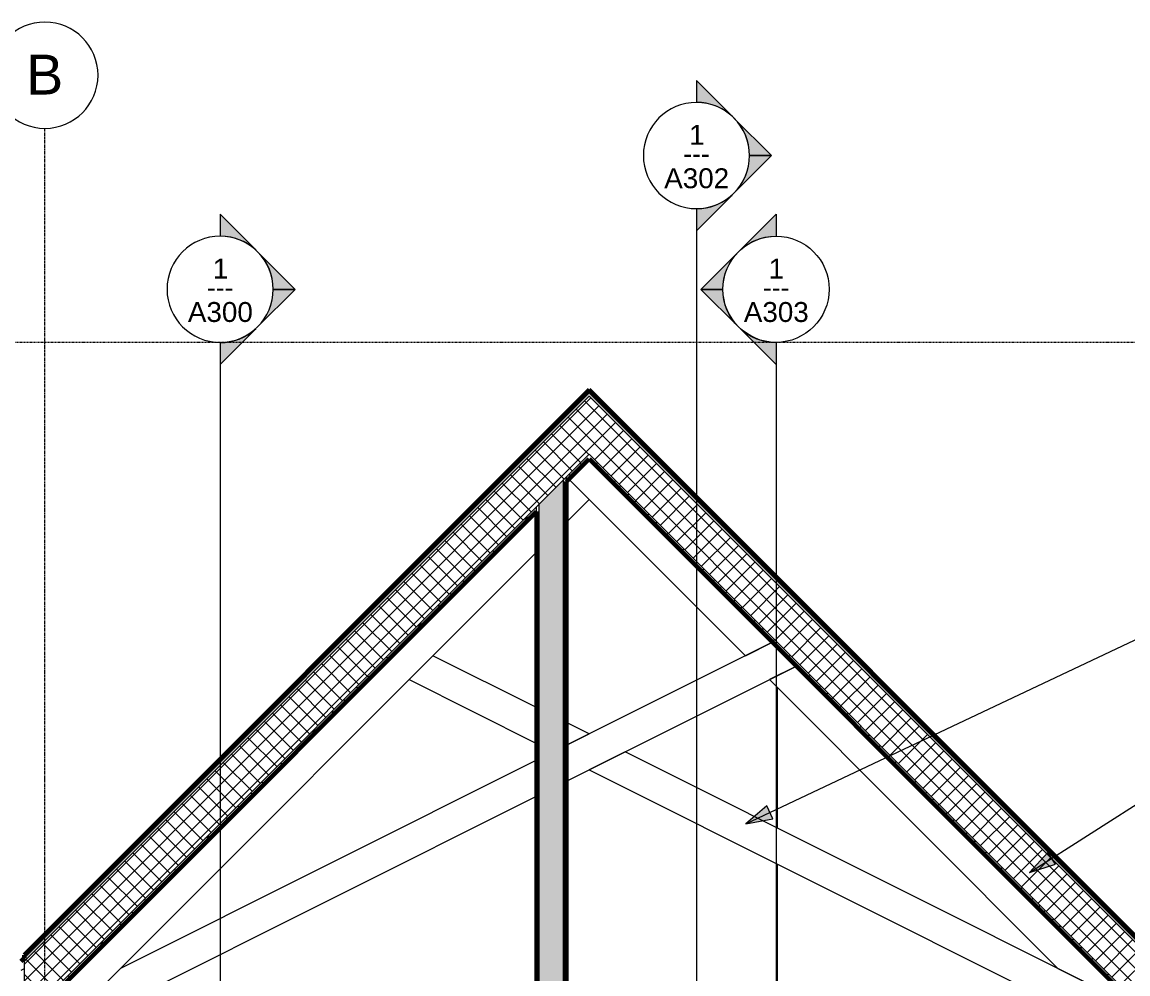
# Model space of a CAD drawing. Header units: inches. Extents: x -9046 to -7171, y -279 to 479.
# Drawn here: x -7554.7 to -7304.7, y 263.1 to 478.1 of the extents above; entities that cross this region are included whole.
import ezdxf

# ---------------------------------------------------------------- set-up
doc = ezdxf.new("R2010")
doc.units = ezdxf.units.IN
doc.header["$MEASUREMENT"] = 0
doc.linetypes.add('Aligning Line 1_8_', pattern=[0.25, 0.125, -0.125])
doc.linetypes.add('Grid Line 1_2_', pattern=[0.875, 0.5, -0.125, 0.125, -0.125])
for name, color, linetype, lineweight in [('A-ROOF', 132, 'Continuous', 18), ('A-ROOF-1', 132, 'Continuous', 60), ('A-ROOF-PATT-1', 132, 'Continuous', 9), ('A-WALL', 113, 'Continuous', 18), ('A-WALL-PATT-1', 111, 'Continuous', 9), ('G-ANNO-SYMB', 111, 'Aligning Line 1_8_', 9), ('G-ANNO-SYMB-1', 111, 'Continuous', 9), ('G-ANNO-TEXT', 231, 'Continuous', 9), ('I-WALL', 2, 'Continuous', 18), ('I-WALL-1', 2, 'Continuous', 60), ('S-BEAM', 12, 'Continuous', 9), ('S-GRID-1', 1, 'Grid Line 1_2_', 9), ('S-GRID-IDEN', 1, 'Continuous', 9)]:
    doc.layers.add(name, color=color, linetype=linetype, lineweight=lineweight)
doc.styles.add('Arial', font='arial.ttf', dxfattribs={"height": 9})
doc.styles.add('Arial_1', font='arial.ttf', dxfattribs={"height": 4.5})
doc.styles.add('Century Gothic', font='ufonts.com_century-gothic.ttf', dxfattribs={"height": 4.5})
pattern_1 = [(0, (-7549.7363, 124.937), (15.36, 3.84), [0.634, -10.886, 0.634, -10.886, -61.44]), (0, (-7549.7363, 124.937), (15.36, 3.84), [-23.04, 0.634, -22.406, 0.634, -10.886, -26.88]), (0, (-7549.7363, 124.937), (15.36, 3.84), [-57.6, 0.634, -7.046, 0.634, -18.566]), (120, (-7543.9763, 126.857), (-11.00554, 11.38215), [0.634, -10.886, 0.634, -10.886, -61.44]), (120, (-7543.9763, 126.857), (-11.00554, 11.38215), [-23.04, 0.634, -22.406, 0.634, -10.886, -26.88]), (120, (-7543.9763, 126.857), (-11.00554, 11.38215), [-57.6, 0.634, -7.046, 0.634, -18.566]), (240, (-7542.0563, 134.537), (-4.35446, -15.22215), [0.634, -10.886, 0.634, -10.886, -61.44]), (240, (-7542.0563, 134.537), (-4.35446, -15.22215), [-23.04, 0.634, -22.406, 0.634, -10.886, -26.88]), (240, (-7542.0563, 134.537), (-4.35446, -15.22215), [-57.6, 0.634, -7.046, 0.634, -18.566])]

# ---------------------------------------------------------------- blocks, each defined once
blk = doc.blocks.new('Truss - Truss-2014843-BUILDING SECTION - EAST_WEST - LOOKING NORTH')
at = {"layer": 'S-BEAM'}
for p, q in [((8749.6, 370.32), (8745, 374.92)), ((8745, 374.92), (8784.92, 335)), ((8744.44, 365.17), (8749.6, 370.32)), ((8629.38, 250.1), (8737.69, 358.42)), ((8791.05, 338.06), (8744.44, 314.76)), ((8784.92, 335), (8791.05, 338.06)), ((8714.28, 335), (8708.88, 329.6)), ((8737.69, 323.29), (8714.28, 335)), ((8744.44, 306.66), (8796.45, 332.66)), ((8796.45, 332.66), (8790.33, 329.6)), ((8708.88, 329.6), (8737.69, 315.19)), ((8790.33, 329.6), (8855.56, 264.36)), ((8749.6, 317.34), (8744.44, 319.92)), ((8744.44, 314.76), (8749.6, 317.34)), ((8757.71, 313.29), (8749.6, 309.23)), ((8869.82, 257.23), (8757.71, 313.29)), ((8737.69, 311.39), (8643.64, 264.36)), ((8749.6, 309.23), (8869.82, 249.12)), ((8629.38, 249.12), (8737.69, 303.28)), ((8643.64, 264.36), (8629.38, 250.1)), ((8855.56, 264.36), (8869.82, 257.23))]:
    blk.add_line(p, q, dxfattribs=at)
blk = doc.blocks.new('Grid - Grid Head - Circle-50561-BUILDING SECTION - EAST_WEST - LOOKING NORTH')
at = {"layer": 'S-GRID-IDEN'}
for start, end in [(0, 180), (180, 360)]:
    blk.add_arc((8434.57, 466.14), 12, start, end, dxfattribs=at)
blk = doc.blocks.new('Section - Section Head - Filled-22785-BUILDING SECTION - EAST_WEST - LOOKING NORTH')
at = {"layer": 'G-ANNO-SYMB-1'}
h = blk.add_hatch(color=256, dxfattribs=at)
edge = h.paths.add_edge_path(flags=0)
edge.add_arc((8666.17, 417.77), 12.02, 47.9216, 90)
edge.add_line((8666.17, 429.79), (8666.17, 434.74))
edge.add_line((8666.17, 434.74), (8674.22, 426.69))
h = blk.add_hatch(color=256, dxfattribs=at)
edge = h.paths.add_edge_path(flags=0)
edge.add_line((8674.65, 426.26), (8683.14, 417.77))
edge.add_line((8683.14, 417.77), (8678.17, 417.77))
edge.add_arc((8666.17, 417.77), 12, 360, 405)
h = blk.add_hatch(color=256, dxfattribs=at)
edge = h.paths.add_edge_path(flags=0)
edge.add_arc((8666.17, 417.77), 12, 315, 360)
edge.add_line((8678.17, 417.77), (8683.14, 417.77))
edge.add_line((8683.14, 417.77), (8674.65, 409.28))
h = blk.add_hatch(color=256, dxfattribs=at)
edge = h.paths.add_edge_path(flags=0)
edge.add_line((8674.22, 408.85), (8666.17, 400.8))
edge.add_line((8666.17, 400.8), (8666.17, 405.75))
edge.add_arc((8666.17, 417.77), 12.02, 270, 312.0784)
for p, q in [((8674.22, 426.69), (8666.17, 434.74)), ((8666.17, 434.74), (8666.17, 429.79)), ((8683.14, 417.77), (8674.65, 426.26)), ((8674.65, 409.28), (8683.14, 417.77)), ((8678.17, 417.77), (8683.14, 417.77)), ((8683.14, 417.77), (8678.17, 417.77)), ((8666.17, 400.8), (8674.22, 408.85)), ((8666.17, 405.75), (8666.17, 400.8))]:
    blk.add_line(p, q, dxfattribs=at)
for centre, radius, start, end in [((8666.17, 417.79), 12, 90, 270), ((8666.17, 417.79), 12, 270, 90), ((8666.17, 417.77), 12.02, 47.9216, 90), ((8666.17, 417.77), 12, 360, 45), ((8666.17, 417.77), 12, 315, 360), ((8666.17, 417.77), 12.02, 270, 312.0784)]:
    blk.add_arc(centre, radius, start, end, dxfattribs=at)

msp = doc.modelspace()

# ---------------------------------------------------------------- hatches: boundary and pattern name
at = {"layer": 'A-ROOF-PATT-1'}
h = msp.add_hatch(dxfattribs=at)
h.set_pattern_fill('FP_32', color=256, style=0, pattern_type=2)
h.set_pattern_definition([(0, (-7549.7363, 124.937), (0, 2.399), []), (315, (-7549.7363, 124.937), (2.398506, 0), [3.393, -3.393]), (45, (-7549.7363, 124.937), (2.398506, 0), [3.393, -3.393])])
h.paths.add_polyline_path([(-7298.79593, 265.93722), (-7298.79593, 266.64433), (-7426.51468, 394.36308), (-7554.23343, 266.64433), (-7554.23343, 265.93722), (-7426.51468, 393.65597), (-7363.29473, 330.43603)], flags=0)
h = msp.add_hatch(dxfattribs=at)
h.set_pattern_fill('FP_31', color=256, style=0, pattern_type=2)
h.set_pattern_definition([(45, (-7549.7363, 124.937), (-1.856155, 1.856155), []), (135, (-7549.7363, 124.937), (-1.856155, -1.856155), [])])
h.paths.add_polyline_path([(-7298.79593, 252.85575), (-7298.79593, 265.93722), (-7426.51468, 393.65597), (-7554.23343, 265.93722), (-7554.23343, 252.85575), (-7426.51468, 380.5745), (-7299.54593, 253.60575)], flags=0)
h = msp.add_hatch(dxfattribs=at)
h.set_pattern_fill('FP_45', color=256, style=0, pattern_type=2)
h.set_pattern_definition([(355.236, (-7549.7363, 129.017), (-263.999686, 24.001546), [2.89, -286.108]), (11.31, (-7546.8563, 128.777), (96.00039, 24.000414), [3.671, -118.705]), (45, (-7543.256, 129.497), (0, 24.0006), [2.715, -31.226]), (46.848, (-7541.3363, 131.417), (335.998039, 360.002359), [5.264, -521.098]), (12.995, (-7537.7363, 135.257), (-215.999946, -48.001379), [3.202, -316.998]), (0, (-7534.616, 135.977), (24, 24), [6, -18]), (350.538, (-7528.6163, 135.977), (-120.000217, 23.99977), [2.92, -143.067]), (354.289, (-7549.7363, 135.497), (-215.999717, 24.001433), [2.412, -238.785]), (0, (-7547.336, 135.257), (24, 24), [3.6, -20.4]), (28.301, (-7543.7363, 135.257), (263.999841, 144.000819), [3.544, -350.812]), (52.125, (-7540.6163, 136.937), (-96.000349, -120.000279), [5.473, -268.169]), (39.289, (-7537.2563, 141.257), (144.000322, 119.999016), [3.411, -337.693]), (6.34, (-7534.6163, 143.417), (192.000086, 23.999), [4.347, -212.983]), (348.111, (-7530.2963, 143.897), (-335.999111, 72.0018444), [4.66, -461.336]), (353.29, (-7549.7363, 142.937), (216.000198, -24.000742), [4.108, -406.706]), (3.367, (-7545.6563, 142.457), (384.000105, 24.003305), [4.087, -404.618]), (33.69, (-7541.576, 142.697), (-47.99962, -24.00016), [4.327, -82.207]), (47.49, (-7537.9763, 145.097), (239.998435, 264.0019564), [3.907, -386.785]), (14.931, (-7535.3363, 147.977), (264.000774, 71.9981694), [3.726, -368.854]), (0, (-7531.736, 148.937), (24, 24), [2.88, -21.12]), (347.005, (-7528.8563, 148.937), (215.999946, -48.001379), [3.202, -316.998]), (0, (-7542.296, 124.937), (24, 24), [0.063, -23.937]), (223.152, (-7538.9363, 128.537), (360.002359, 335.998039), [5.264, -521.098]), (206.565, (-7542.776, 148.937), (-23.99974, -23.9997), [2.147, -51.519]), (188.13, (-7544.6963, 147.977), (-144.000218, -23.999654), [3.394, -166.312]), (156.801, (-7548.0563, 147.497), (-119.99995, 48.00137), [1.828, -180.951]), (26.565, (-7538.936, 128.537), (23.99974, 23.9997), [2.683, -50.982]), (6.71, (-7536.5363, 129.737), (-216.000198, -24.000742), [4.108, -406.706]), (349.875, (-7532.4563, 130.217), (407.9992525, -72.0020701), [6.826, -675.804]), (349.695, (-7549.7363, 126.377), (144.000477, -24.000103), [2.683, -265.645]), (15.524, (-7547.0963, 125.897), (-264.000139, -71.9991673), [4.484, -443.873]), (42.879, (-7542.7763, 127.097), (-311.9990114, -288.0003535), [4.585, -453.934]), (34.695, (-7539.4163, 130.217), (240.0000585, 167.9992156), [3.795, -375.679]), (9.462, (-7536.2963, 132.377), (120.000217, 23.99977), [4.38, -141.607]), (353.418, (-7531.9763, 133.097), (-408.0001485, 48.0004238), [6.281, -621.859]), (351.87, (-7549.7363, 132.377), (-144.000218, 23.999654), [3.394, -166.312]), (11.31, (-7546.3763, 131.897), (96.00039, 24.000414), [3.671, -118.705]), (42.51, (-7542.7763, 132.617), (-264.0019564, -239.998435), [3.907, -386.785]), (45, (-7539.896, 135.257), (0, 24.0006), [4.412, -29.529]), (17.354, (-7536.7763, 138.377), (-311.999979, -95.999553), [4.023, -398.29]), (356.633, (-7532.9363, 139.577), (-384.000105, 24.003305), [4.087, -404.618]), (342.897, (-7528.8563, 139.337), (239.999665, -72.00063), [3.264, -323.171]), (351.254, (-7549.7363, 138.377), (168.000296, -23.999242), [3.157, -312.514]), (14.931, (-7546.6163, 137.897), (264.000774, 71.9981694), [3.726, -368.854]), (32.005, (-7543.0163, 138.857), (-120.000722, -71.999341), [4.528, -221.887]), (49.899, (-7539.1763, 141.257), (-264.0002635, -311.9996052), [5.961, -590.186]), (15.945, (-7535.3363, 145.817), (-96.00064, -23.999112), [3.494, -171.228]), (353.991, (-7531.9763, 146.777), (240.000235, -24.000218), [4.585, -453.934]), (336.801, (-7527.4163, 146.297), (119.99995, -48.00137), [1.828, -180.951]), (350.538, (-7549.7363, 145.577), (-120.000217, 23.99977), [2.92, -143.067]), (10.008, (-7546.8563, 145.097), (264.00047, 47.999892), [4.143, -410.161]), (37.405, (-7542.7763, 145.817), (312.0020274, 239.997904), [5.136, -508.486]), (29.055, (-7538.6963, 124.937), (167.999253, 96.001016), [2.471, -244.624]), (10.784, (-7536.5363, 126.137), (-384.0003557, -71.997667), [5.131, -507.931]), (352.875, (-7531.4963, 127.097), (-168.000466, 24.000177), [5.805, -187.689])])
h.paths.add_polyline_path([(-7546.73343, 259.29509), (-7438.42093, 367.60759), (-7438.42093, 368.66825), (-7546.73343, 260.35575)], flags=0)
h.paths.add_polyline_path([(-7306.29593, 259.29509), (-7306.29593, 260.35575), (-7426.51468, 380.5745), (-7431.67093, 375.41825), (-7431.67093, 374.35759), (-7426.51468, 379.51384), (-7377.43687, 330.43603)], flags=0)
at = {"layer": 'A-WALL-PATT-1'}
h = msp.add_hatch(dxfattribs=at)
h.set_pattern_fill('FP_30', color=256, style=0, pattern_type=2)
h.set_pattern_definition(pattern_1)
h.paths.add_polyline_path([(-7431.67093, 147.25), (-7431.67093, 375.41825), (-7432.29593, 374.79325), (-7432.29593, 147.25)], flags=0)
h = msp.add_hatch(dxfattribs=at)
h.set_pattern_fill('FP_36', color=256, style=0, pattern_type=2)
h.set_pattern_definition([(161.57, (-7549.4963, 125.177), (-1.9204512, 0.0001504), [0, -13.661, 1.517, 0]), (18.43, (-7549.9763, 125.177), (-1.9204512, -0.0001504), [0, -13.661, 1.517, 0]), (108.43, (-7549.4963, 125.177), (0.9599691, -4.8007366), [4.553, -10.625]), (71.57, (-7549.9763, 125.177), (0.9599691, 4.8007366), [4.553, -10.625])])
h.paths.add_polyline_path([(-7432.29593, 147.25), (-7432.29593, 374.79325), (-7437.79593, 369.29325), (-7437.79593, 147.25)], flags=0)
h = msp.add_hatch(dxfattribs=at)
h.set_pattern_fill('FP_30', color=256, style=0, pattern_type=2)
h.set_pattern_definition(pattern_1)
h.paths.add_polyline_path([(-7438.42093, 147.25), (-7437.79593, 147.25), (-7437.79593, 369.29325), (-7438.42093, 368.66825), (-7438.42093, 151.51219)], flags=0)
h = msp.add_hatch(dxfattribs=at)
h.set_pattern_fill('FP_33', color=256, style=0, pattern_type=2)
h.set_pattern_definition([(216.87, (-7546.5383, 132.934), (23.989771, 15.993643), [3.998, -35.986]), (206.565, (-7541.7393, 130.535), (-7.99708, -7.99662), [8.941, -8.941]), (198.435, (-7541.7393, 126.537), (-15.993845, -7.9971), [5.058, -20.23])])
h.paths.add_polyline_path([(-7554.23343, 134.625), (-7554.23343, 179.125), (-7554.98343, 179.125), (-7554.98343, 134.625)], flags=0)
h.paths.add_polyline_path([(-7554.79543, 227.125), (-7554.23343, 227.125), (-7554.23343, 266.64433), (-7554.98343, 265.89433), (-7554.98293, 227.125)], flags=0)
at = {"layer": 'G-ANNO-TEXT'}
for points in [[(-7391.09208, 297.05672), (-7384.97999, 298.16446), (-7386.35273, 301.0721)], [(-7326.99427, 285.99534), (-7321.07295, 287.87224), (-7322.80471, 290.58144)]]:
    msp.add_hatch(color=256, dxfattribs=at).paths.add_polyline_path(points, flags=0)

# ---------------------------------------------------------------- linework, layer by layer
at = {"layer": 'A-ROOF'}
for p, q in [((-7554.23343, 266.64433), (-7426.51468, 394.36308)), ((-7554.23343, 265.93722), (-7426.51468, 393.65597)), ((-7426.51468, 394.36308), (-7298.79593, 266.64433)), ((-7426.51468, 393.65597), (-7298.79593, 265.93722)), ((-7554.23343, 252.85575), (-7426.51468, 380.5745)), ((-7426.51468, 380.5745), (-7298.79593, 252.85575)), ((-7554.23343, 266.64433), (-7554.23343, 252.85575))]:
    msp.add_line(p, q, dxfattribs=at)
at = {"layer": 'A-ROOF-1'}
for p, q in [((-7426.51468, 395.07019), (-7554.23343, 267.35144)), ((-7298.79593, 267.35144), (-7426.51468, 395.07019)), ((-7431.67093, 374.35759), (-7426.51468, 379.51384)), ((-7426.51468, 379.51384), (-7306.29593, 259.29509)), ((-7546.73343, 259.29509), (-7438.42093, 367.60759)), ((-7554.23343, 267.35144), (-7554.23343, 266.64433))]:
    msp.add_line(p, q, dxfattribs=at)
at = {"layer": 'A-WALL'}
for p, q in [((-7431.67093, 374.35759), (-7431.67093, 375.41825)), ((-7432.29593, 147.25), (-7432.29593, 374.79325)), ((-7438.42093, 367.60759), (-7438.42093, 368.66825)), ((-7437.79593, 147.25), (-7437.79593, 369.29325))]:
    msp.add_line(p, q, dxfattribs=at)
at = {"layer": 'G-ANNO-SYMB'}
msp.add_line((-7245.77234, 405.76985), (-7838.14309, 405.76985), dxfattribs=at)
at = {"layer": 'G-ANNO-SYMB-1'}
for p, q in [((-7402.26945, 435.98559), (-7402.26945, -196.89908)), ((-7509.94832, 405.76985), (-7509.94832, -196.89908)), ((-7384.26945, 405.76985), (-7384.26945, -196.89908))]:
    msp.add_line(p, q, dxfattribs=at)
at = {"layer": 'G-ANNO-TEXT'}
for p, q in [((-7391.09208, 297.05672), (-7281.28003, 348.90054)), ((-7326.99427, 285.99534), (-7281.28003, 315.2164)), ((-7386.35273, 301.0721), (-7391.09208, 297.05672)), ((-7384.97999, 298.16446), (-7386.35273, 301.0721)), ((-7391.09208, 297.05672), (-7384.97999, 298.16446)), ((-7322.80471, 290.58144), (-7326.99427, 285.99534)), ((-7321.07295, 287.87224), (-7322.80471, 290.58144)), ((-7326.99427, 285.99534), (-7321.07295, 287.87224))]:
    msp.add_line(p, q, dxfattribs=at)
at = {"layer": 'I-WALL'}
for p, q in [((-7384.04593, 327.8527), (-7384.04593, 296.10575)), ((-7384.04593, 288), (-7384.04593, 172))]:
    msp.add_line(p, q, dxfattribs=at)
at = {"layer": 'I-WALL-1'}
for p, q in [((-7431.67093, 147.25), (-7431.67093, 374.35759)), ((-7438.42093, 367.60759), (-7438.42093, 147.25)), ((-7554.23343, 266.64433), (-7554.98343, 265.89433))]:
    msp.add_line(p, q, dxfattribs=at)
at = {"layer": 'S-GRID-1'}
msp.add_line((-7549.54593, -194), (-7549.54593, 454.14485), dxfattribs=at)

# ---------------------------------------------------------------- block references
at = {"layer": 'G-ANNO-SYMB-1'}
for p in [(-16068.43643, 30.21574), (-16176.11531, 0)]:
    msp.add_blockref('Section - Section Head - Filled-22785-BUILDING SECTION - EAST_WEST - LOOKING NORTH', p, dxfattribs=at)
at = {"layer": 'G-ANNO-SYMB-1', "extrusion": (0, 0, -1)}
msp.add_blockref('Section - Section Head - Filled-22785-BUILDING SECTION - EAST_WEST - LOOKING NORTH', (-1281.89754, 0), dxfattribs=at)
at = {"layer": 'S-BEAM'}
msp.add_blockref('Truss - Truss-2014843-BUILDING SECTION - EAST_WEST - LOOKING NORTH', (-16176.11531, 0), dxfattribs=at)
at = {"layer": 'S-GRID-IDEN'}
msp.add_blockref('Grid - Grid Head - Circle-50561-BUILDING SECTION - EAST_WEST - LOOKING NORTH', (-15984.11531, 0), dxfattribs=at)

# ---------------------------------------------------------------- texts
at = {"layer": 'G-ANNO-SYMB-1', "char_height": 4.5, "attachment_point": 1}
for s, insert, width, style in [('1', (-7403.92994, 454.93991), 4.242, 'Arial_1'), ('---', (-7405.25559, 450.68656), 7.7265, 'Century Gothic'), ('A302', (-7409.55198, 445.12178), 17.877, 'Arial_1'), ('1', (-7511.60881, 424.72417), 4.242, 'Arial_1'), ('1', (-7385.92994, 424.72417), 4.242, 'Arial_1'), ('---', (-7512.93447, 420.47082), 7.7265, 'Century Gothic'), ('---', (-7387.25559, 420.47082), 7.7265, 'Century Gothic'), ('A300', (-7517.23086, 414.90605), 17.877, 'Arial_1'), ('A303', (-7391.55198, 414.90605), 17.877, 'Arial_1')]:
    msp.add_mtext(s, dxfattribs=dict(at, insert=insert, width=width, style=style))
at = {"layer": 'S-GRID-IDEN', "insert": (-7553.8002, 470.78882), "char_height": 9, "width": 10.1505, "attachment_point": 1, "style": 'Arial'}
msp.add_mtext('B', dxfattribs=at)

doc.saveas('drawing.dxf')
